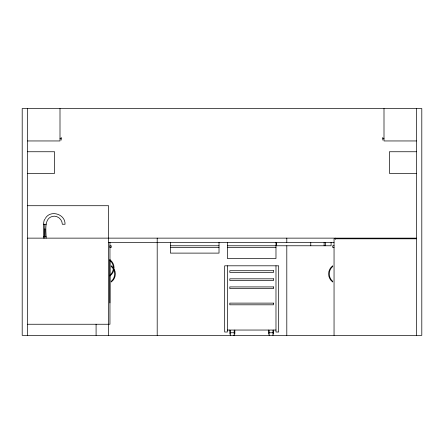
<?xml version="1.0" encoding="UTF-8"?>
<svg xmlns="http://www.w3.org/2000/svg" width="444" height="444" viewBox="0 0 444 444"><rect width="100%" height="100%" fill="white"/><g stroke="black" fill="none" stroke-linecap="round" stroke-linejoin="round"><path stroke-width="0.67" d="M43.434 238.134L43.434 224.259L44.084 220.568L45.022 218.942M46.137 238.134C46.209 230.869 43.273 216.916 54.235 216.161C58.586 216.25 62.249 219.913 62.332 224.259L65.035 224.259C65.473 214.036 50.388 209.457 45.338 218.404M60.001 138.756L61.183 138.756M382.817 138.756L383.999 138.756M27.6 140.953L60.001 140.953L60.001 108.552M416.4 140.953L383.999 140.953L383.999 108.552M27.6 151.748L54.601 151.748L54.601 173.349L27.6 173.349M416.4 151.748L389.399 151.748L389.399 173.349L416.4 173.349M27.6 205.716L108.602 205.716L108.602 335.353M43.434 224.259L46.137 224.259M43.412 236.646L46.115 236.646M27.6 238.134L416.4 238.134M416.4 238.805L334.049 238.805L334.049 335.353M108.602 242.335L334.032 242.335M109.896 245.771L111.244 245.771L111.244 247.458L109.896 247.458L109.896 246.398M170.418 245.771L219.02 245.771M227.378 245.771L275.979 245.771M334.049 245.771L332.7 245.771L332.7 247.458L334.049 247.458M170.418 247.458L219.02 247.458M227.378 247.458L275.979 247.458M27.6 324.248L109.951 324.248L109.951 242.335M227.378 330.042L275.979 330.042M230.408 332.75L234.826 332.75M269.164 332.75L272.949 332.75M230.664 335.353L22.2 335.353L22.2 108.552L421.8 108.552L421.8 335.353L272.938 335.353M233.433 335.353L269.475 335.353M416.4 108.552L416.4 335.353M382.817 137.407L382.817 140.104M335.398 238.134L335.398 239.333M331.08 242.335L331.08 245.771L276.401 245.771L276.401 242.335M325.352 242.335L325.352 245.771M324.131 242.335L324.131 245.771M310.767 242.335L310.767 245.771M286.802 238.134L286.802 242.335M286.802 245.782L286.802 335.353M275.979 242.335L275.979 258.513L227.378 258.513L227.378 242.335M275.979 265.806L275.979 332.018L278.677 332.018L278.677 265.806L224.675 265.806L224.675 332.018L227.378 332.018L227.378 265.806M273.548 330.047L273.548 334.099M272.949 330.414L272.949 335.448L269.164 335.448L269.164 330.414M268.531 330.047L268.531 334.099M234.826 330.047L234.826 334.099M234.193 330.414L234.193 335.448L230.408 335.448L230.408 330.414M229.809 330.047L229.809 334.099M219.02 242.335L219.02 253.113L170.418 253.113L170.418 242.335M157.198 238.134L157.198 335.353M109.896 259.734L109.896 302.93M96.087 324.248L96.087 335.353M61.183 137.407L61.183 140.104M45.077 228.976L45.077 236.646M44.783 224.259L44.783 229.115M44.766 236.646L44.766 238.134M44.378 228.976L44.378 236.646M27.6 108.552L27.6 335.353M109.951 260.406A9.74 9.74 0 0 1 109.951 275.258M109.951 259.734A10.034 10.034 0 0 1 109.951 275.935M114.263 269.364A10.034 10.034 0 0 1 111.239 282.007L111.239 281.335A9.74 9.74 0 0 0 111.239 266.483L111.239 265.806A10.034 10.034 0 0 1 112.959 267.41M273.548 270.718L229.809 270.718L229.809 272.405L273.548 272.405L273.548 270.718M273.548 278.821L229.809 278.821L229.809 280.508L273.548 280.508L273.548 278.821M273.548 286.918L229.809 286.918L229.809 288.606L273.548 288.606L273.548 286.918M273.548 303.119L229.809 303.119L229.809 304.806L273.548 304.806L273.548 303.119M332.706 266.483L332.706 265.806A10.034 10.034 0 0 0 332.706 282.007L332.706 281.335A9.74 9.74 0 0 1 332.706 266.483"/></g></svg>
